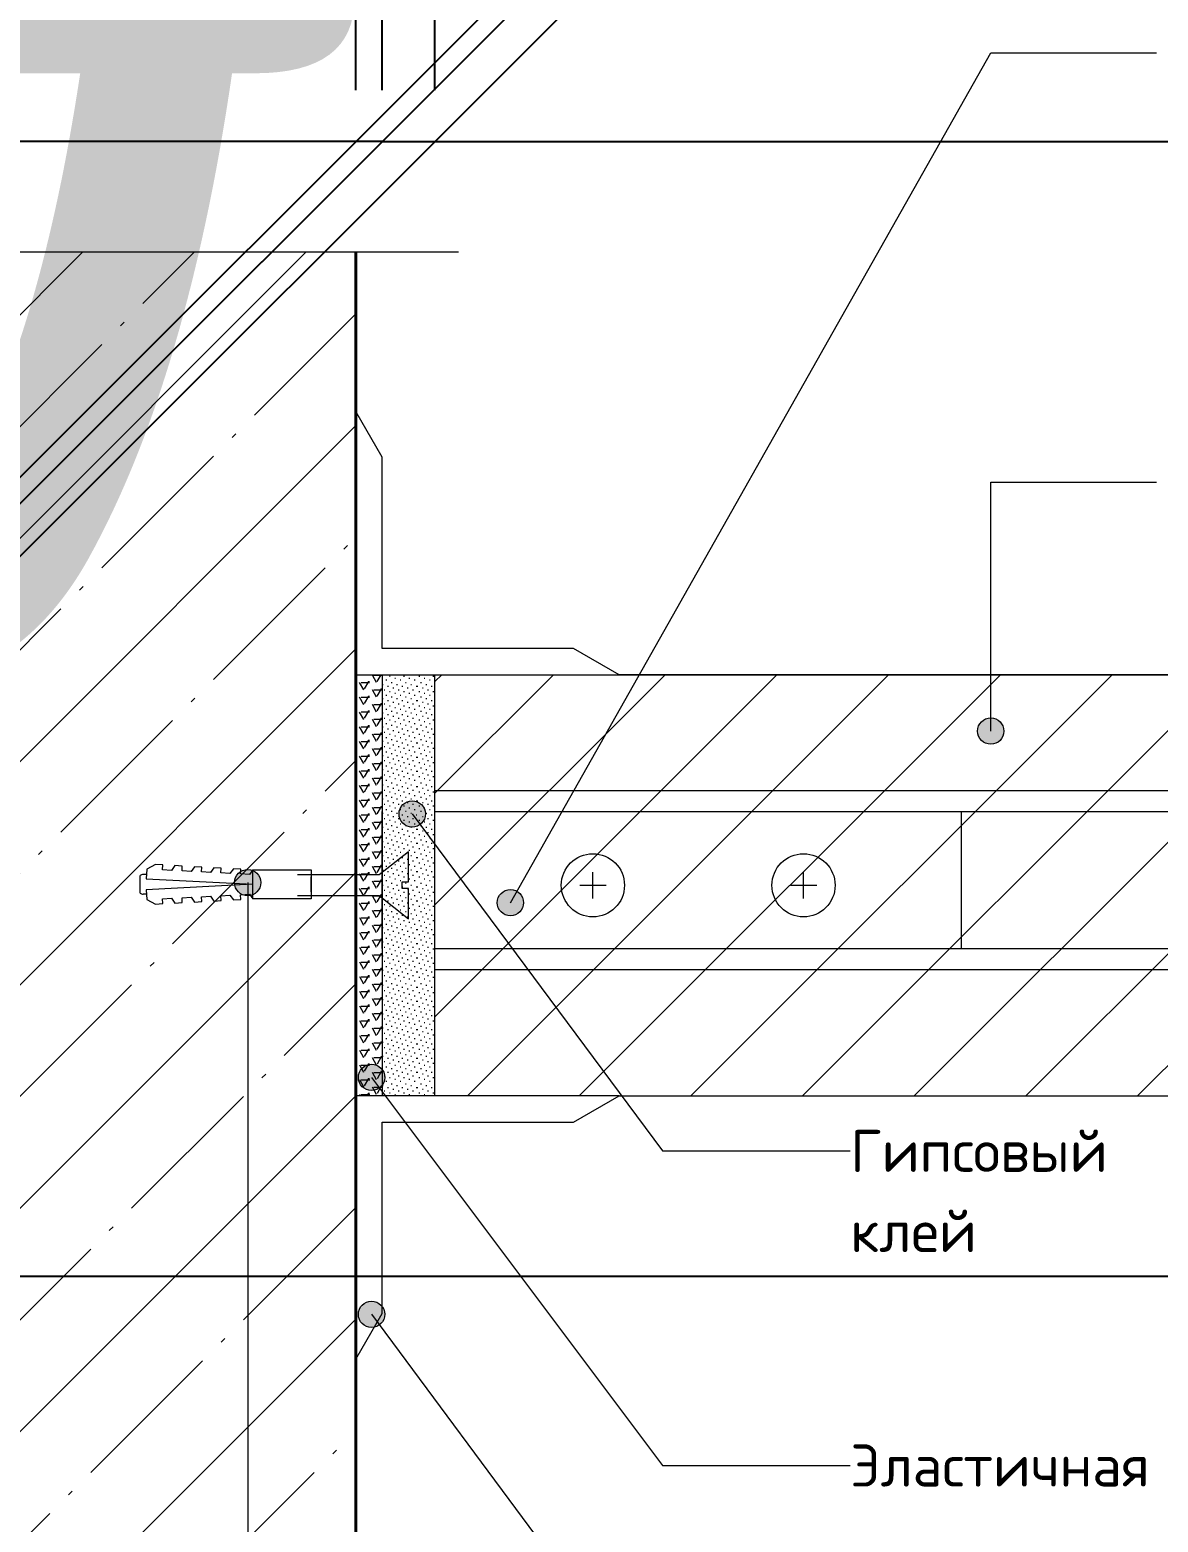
# Model space of a CAD drawing. Header units: millimetres. Extents: x -68946 to 690821, y -552984 to 293768.
# Drawn here: x 259704.7 to 259919, y 234896 to 235179.4 of the extents above; entities that cross this region are included whole.
import ezdxf

# ---------------------------------------------------------------- set-up
doc = ezdxf.new("R2010")
doc.units = ezdxf.units.MM
doc.layers.get('Defpoints').update_dxf_attribs({"color": 250})
for name, color, linetype, lineweight in [('A-____-____-DIMS', 250, 'Continuous', 9), ('A-DETL-____-OTLN', 250, 'Continuous', 5), ('A-DETL-GENF-OTLN', 250, 'Continuous', 5), ('G-____-____-TEXT', 250, 'Continuous', 9), ('G-XREF-____-OTLN', 250, 'Continuous', 9)]:
    doc.layers.add(name, color=color, linetype=linetype, lineweight=lineweight)
doc.styles.add('ISOCPEUR_5', font='isocpeur.ttf', dxfattribs={"height": 8})
doc.styles.get("Standard").update_dxf_attribs({"font": 'ГОСТ тип А.ttf'})
doc.dimstyles.new('А3', dxfattribs={"dimtxt": 333, "dimasz": 222, "dimexe": 222, "dimexo": 111, "dimgap": 111, "dimtad": 1, "dimtoh": 1, "dimdec": 0, "dimrnd": 0.0015, "dimzin": 0, "dimdsep": 46, "dimtxsty": 'Standard', "dimblk": 'OBLIQUE', "dimcen": 0, "dimclrd": 7, "dimclre": 7, "dimclrt": 7, "dimadec": 0, "dimazin": 0, "dimtfac": 1, "dimtdec": 0, "dimtofl": 0, "dimtmove": 0, "dimatfit": 3, "dimfxl": 1, "dimtolj": 1, "dimtzin": 0, "dimarcsym": 0})

# ---------------------------------------------------------------- blocks, each defined once
blk = doc.blocks.new('DET_L_Линия разрыва - М5-25041687-АР2_Узлы крепления ПГП')
at = {"layer": 'A-DETL-GENF-OTLN', "lineweight": 9}
for p, q in [((111.42, 15), (103.92, 0)), ((126.42, -15), (111.42, 15)), ((103.92, 0), (0, 0)), ((133.92, 0), (126.42, -15)), ((237.85, 0), (133.92, 0))]:
    blk.add_line(p, q, dxfattribs=at)
blk = doc.blocks.new('анкер металлический обозначение - анкер1_dwg-25062676-АР2_Узлы крепления ПГП')
at = {"layer": 'G-XREF-____-OTLN'}
for p, q in [((417559.14, 40453.36), (417559.14, 40454.06)), ((417559.31, 40454.67), (417562.66, 40454.67)), ((417562.84, 40453.36), (417562.84, 40454.06)), ((417559.59, 40422.17), (417562.41, 40422.17))]:
    blk.add_line(p, q, dxfattribs=at)
at = {"layer": 'G-XREF-____-OTLN', "flags": 128}
for points in [[(417563.76, 40433.26), (417563.76, 40422.17), (417558.21, 40422.17), (417558.21, 40433.26), (417563.76, 40433.26), (417562.87, 40433.9), (417562.96, 40435.61), (417563.88, 40435.56), (417563.96, 40436.95), (417563.06, 40437.6), (417563.15, 40439.31), (417564.08, 40439.26), (417564.15, 40440.65), (417563.26, 40441.29), (417563.35, 40443), (417564.27, 40442.95), (417564.34, 40444.34), (417563.45, 40444.99), (417563.54, 40446.7), (417564.46, 40446.65), (417564.54, 40448.04), (417563.64, 40448.68), (417563.73, 40450.39), (417564.66, 40450.34), (417564.73, 40451.73), (417563.89, 40453.38), (417562.04, 40453.48), (417560.99, 40433.26), (417559.93, 40453.48), (417558.08, 40453.38), (417557.24, 40451.73), (417557.32, 40450.34), (417558.24, 40450.39)], [(417558.24, 40450.39), (417558.33, 40448.68), (417557.44, 40448.04), (417557.51, 40446.65), (417558.43, 40446.7), (417558.52, 40444.99)], [(417558.52, 40444.99), (417557.63, 40444.34), (417557.7, 40442.95), (417558.63, 40443), (417558.72, 40441.29), (417557.82, 40440.65), (417557.9, 40439.26), (417558.82, 40439.31), (417558.91, 40437.6), (417558.02, 40436.95), (417558.09, 40435.56), (417559.01, 40435.61), (417559.1, 40433.9), (417558.21, 40433.26)], [(417558.88, 40424.75), (417558.85, 40409.28), (417554.41, 40403.67), (417560.18, 40403.67), (417560.18, 40404.89), (417561.43, 40404.89), (417561.43, 40403.67), (417567.19, 40403.67), (417562.79, 40409.28), (417562.82, 40424.75)]]:
    blk.add_lwpolyline(points, dxfattribs=at)
at = {"layer": 'G-XREF-____-OTLN'}
for centre, start, end in [((417560.29, 40454.06), 148.1411, 180), ((417561.68, 40454.06), 0, 31.8589)]:
    blk.add_arc(centre, 1.16, start, end, dxfattribs=at)
blk = doc.blocks.new('анкер металлический обозначение - Тип 1-14478026-АР2_Узлы крепления ПГП')
blk.add_blockref('анкер металлический обозначение - анкер1_dwg-25062676-АР2_Узлы крепления ПГП', (-417558.21, -40403.67))
blk = doc.blocks.new('_Oblique')
at = {"color": 0, "linetype": 'ByBlock', "lineweight": -2}
blk.add_line((-0.5, -0.5), (0.5, 0.5), dxfattribs=at)
blk = doc.blocks.new('DIMBLOCK440-АР2_Узлы крепления ПГП')
at = {"layer": 'A-____-____-DIMS', "color": 7, "lineweight": -2, "transparency": 16777216}
for p, q in [((260211.44, 235723.76), (260211.44, 235945.76)), ((259796.86, 235723.76), (260433.44, 235723.76)), ((259796.86, 235713.76), (260433.44, 235713.76)), ((260211.44, 235713.76), (260211.44, 235269.76)), ((260211.44, 235269.76), (259989.44, 235269.76))]:
    blk.add_line(p, q, dxfattribs=at)
at = {"layer": 'Defpoints', "color": 0, "lineweight": 30, "transparency": 16777216}
for p in [(259685.86, 235723.76), (259685.86, 235713.76), (260211.44, 235713.76)]:
    blk.add_point(p, dxfattribs=at)
at = {"layer": 'A-____-____-DIMS', "color": 7, "lineweight": -2, "transparency": 16777216, "xscale": 222, "yscale": 222, "zscale": 222}
for p, rotation in [((260211.44, 235723.76), 270), ((260211.44, 235713.76), 90)]:
    blk.add_blockref('_Oblique', p, dxfattribs=dict(at, rotation=rotation))
at = {"layer": 'A-____-____-DIMS', "color": 7, "transparency": 16777216, "insert": (259434.44, 235103.26), "char_height": 333, "width": 0.0528, "attachment_point": 1, "rotation": 90, "line_spacing_factor": 1.022761}
blk.add_mtext('\\A1;10', dxfattribs=at)
blk = doc.blocks.new('DIMBLOCK443-АР2_Узлы крепления ПГП')
at = {"layer": 'A-____-____-DIMS', "color": 7, "lineweight": -2, "transparency": 16777216}
for p, q in [((258928.5, 235252.31), (258928.5, 235414.28)), ((259008.5, 235281.36), (259008.5, 235414.28)), ((258928.5, 235192.28), (258706.5, 235192.28)), ((259008.5, 235192.28), (260673.5, 235192.28))]:
    blk.add_line(p, q, dxfattribs=at)
at = {"layer": 'Defpoints', "color": 0, "lineweight": 30, "transparency": 16777216}
for p in [(259008.5, 235192.28), (259008.5, 235170.36), (258928.5, 235141.31)]:
    blk.add_point(p, dxfattribs=at)
at = {"layer": 'A-____-____-DIMS', "color": 7, "lineweight": -2, "transparency": 16777216, "xscale": 222, "yscale": 222, "zscale": 222}
blk.add_blockref('_Oblique', (258928.5, 235192.28), dxfattribs=at)
at = {"layer": 'A-____-____-DIMS', "color": 7, "lineweight": -2, "transparency": 16777216, "xscale": 222, "yscale": 222, "zscale": 222, "rotation": 180}
blk.add_blockref('_Oblique', (259008.5, 235192.28), dxfattribs=at)
at = {"layer": 'A-____-____-DIMS', "color": 7, "transparency": 16777216, "insert": (260063, 235469.78), "char_height": 333, "width": 0.1409, "attachment_point": 5}
blk.add_mtext('\\A1;t=100', dxfattribs=at)
blk = doc.blocks.new('DIMBLOCK451-АР2_Узлы крепления ПГП')
at = {"layer": 'A-____-____-DIMS', "color": 7, "lineweight": -2, "transparency": 16777216}
for p, q in [((258221.41, 234942.73), (257999.41, 234942.73)), ((258221.41, 234943.49), (258221.41, 234720.73)), ((258301.41, 234942.73), (259966.41, 234942.73)), ((258301.41, 234926.36), (258301.41, 234720.73))]:
    blk.add_line(p, q, dxfattribs=at)
at = {"layer": 'Defpoints', "color": 0, "lineweight": 30, "transparency": 16777216}
for p in [(258221.41, 235054.49), (258301.41, 235037.36), (258301.41, 234942.73)]:
    blk.add_point(p, dxfattribs=at)
at = {"layer": 'A-____-____-DIMS', "color": 7, "lineweight": -2, "transparency": 16777216, "xscale": 222, "yscale": 222, "zscale": 222}
blk.add_blockref('_Oblique', (258221.41, 234942.73), dxfattribs=at)
at = {"layer": 'A-____-____-DIMS', "color": 7, "lineweight": -2, "transparency": 16777216, "xscale": 222, "yscale": 222, "zscale": 222, "rotation": 180}
blk.add_blockref('_Oblique', (258301.41, 234942.73), dxfattribs=at)
at = {"layer": 'A-____-____-DIMS', "color": 7, "transparency": 16777216, "insert": (259355.91, 235220.23), "char_height": 333, "width": 0.1409, "attachment_point": 5}
blk.add_mtext('\\A1;t=100', dxfattribs=at)
blk = doc.blocks.new('DIMBLOCK453-АР2_Узлы крепления ПГП')
at = {"layer": 'A-____-____-DIMS', "color": 7, "lineweight": -2, "transparency": 16777216}
for p, q in [((258784.17, 235071.24), (258784.17, 235515.24)), ((258784.17, 235515.24), (262658.07, 235515.24)), ((258716.56, 235071.24), (258562.17, 235071.24)), ((258716.56, 234966.24), (258562.17, 234966.24)), ((258784.17, 234966.24), (258784.17, 234744.24))]:
    blk.add_line(p, q, dxfattribs=at)
at = {"layer": 'Defpoints', "color": 0, "lineweight": 30, "transparency": 16777216}
for p in [(258784.17, 235071.24), (258827.56, 235071.24), (258827.56, 234966.24)]:
    blk.add_point(p, dxfattribs=at)
at = {"layer": 'A-____-____-DIMS', "color": 7, "lineweight": -2, "transparency": 16777216, "xscale": 222, "yscale": 222, "zscale": 222}
for p, rotation in [((258784.17, 235071.24), 270), ((258784.17, 234966.24), 90)]:
    blk.add_blockref('_Oblique', p, dxfattribs=dict(at, rotation=rotation))
at = {"layer": 'A-____-____-DIMS', "color": 7, "transparency": 16777216, "insert": (260776.62, 235842.69), "char_height": 333, "width": 0.4966, "attachment_point": 5}
blk.add_mtext('\\A1;Конструкция пола', dxfattribs=at)
blk = doc.blocks.new('DIMBLOCK454-АР2_Узлы крепления ПГП')
at = {"layer": 'A-____-____-DIMS', "color": 7, "lineweight": -2, "transparency": 16777216}
for p, q in [((259766.61, 235167.95), (259766.61, 235380.24)), ((259771.61, 235167.95), (259771.61, 235380.24)), ((259766.61, 235158.24), (258934.11, 235158.24)), ((259771.61, 235158.24), (259993.61, 235158.24))]:
    blk.add_line(p, q, dxfattribs=at)
at = {"layer": 'Defpoints', "color": 0, "lineweight": 30, "transparency": 16777216}
for p in [(259771.61, 235158.24), (259766.61, 235056.95), (259771.61, 235056.95)]:
    blk.add_point(p, dxfattribs=at)
at = {"layer": 'A-____-____-DIMS', "color": 7, "lineweight": -2, "transparency": 16777216, "xscale": 222, "yscale": 222, "zscale": 222}
blk.add_blockref('_Oblique', (259766.61, 235158.24), dxfattribs=at)
at = {"layer": 'A-____-____-DIMS', "color": 7, "lineweight": -2, "transparency": 16777216, "xscale": 222, "yscale": 222, "zscale": 222, "rotation": 180}
blk.add_blockref('_Oblique', (259771.61, 235158.24), dxfattribs=at)
at = {"layer": 'A-____-____-DIMS', "color": 7, "transparency": 16777216, "insert": (259045.11, 235713.24), "char_height": 333, "width": 0.031, "attachment_point": 1, "line_spacing_factor": 1.022761}
blk.add_mtext('\\A1;5', dxfattribs=at)
blk = doc.blocks.new('DIMBLOCK455-АР2_Узлы крепления ПГП')
at = {"layer": 'A-____-____-DIMS', "color": 7, "lineweight": -2, "transparency": 16777216}
for p, q in [((259771.61, 235167.95), (259771.61, 235380.24)), ((259781.61, 235167.95), (259781.61, 235380.24)), ((259771.61, 235158.24), (259549.61, 235158.24)), ((259781.61, 235158.24), (261479.91, 235158.24))]:
    blk.add_line(p, q, dxfattribs=at)
at = {"layer": 'Defpoints', "color": 0, "lineweight": 30, "transparency": 16777216}
for p in [(259781.61, 235158.24), (259771.61, 235056.95), (259781.61, 235056.95)]:
    blk.add_point(p, dxfattribs=at)
at = {"layer": 'A-____-____-DIMS', "color": 7, "lineweight": -2, "transparency": 16777216, "xscale": 222, "yscale": 222, "zscale": 222}
blk.add_blockref('_Oblique', (259771.61, 235158.24), dxfattribs=at)
at = {"layer": 'A-____-____-DIMS', "color": 7, "lineweight": -2, "transparency": 16777216, "xscale": 222, "yscale": 222, "zscale": 222, "rotation": 180}
blk.add_blockref('_Oblique', (259781.61, 235158.24), dxfattribs=at)
at = {"layer": 'A-____-____-DIMS', "color": 7, "transparency": 16777216, "insert": (260336.61, 235713.24), "char_height": 333, "width": 0.146, "attachment_point": 1, "line_spacing_factor": 1.022761}
blk.add_mtext('\\A1;10...15', dxfattribs=at)

msp = doc.modelspace()

# ---------------------------------------------------------------- hatches: boundary and pattern name
at = {"layer": 'A-DETL-GENF-OTLN', "lineweight": 9}
h = msp.add_hatch(dxfattribs=at)
h.set_pattern_fill('FP_40', color=90, style=0, pattern_type=2)
h.set_pattern_definition([(45, (256158.77, 232026.76), (-21.2132, 21.2132), [30, -5, 1, -5]), (45, (256158.77, 232047.96), (-21.2132, 21.2132), [])])
h.paths.add_polyline_path([(259673.5566, 234842.8236), (259681.0566, 234857.8236), (259766.6128, 234857.8236), (259766.6128, 235137.2577), (259682.1636, 235137.2577), (259674.6636, 235122.2577), (259659.6636, 235152.2577), (259652.1636, 235137.2577), (259566.6128, 235137.2577), (259566.6128, 234857.8236), (259651.0566, 234857.8236), (259658.5566, 234872.8236), (259666.0566, 234857.8236)])
at = {"layer": 'A-DETL-GENF-OTLN'}
h = msp.add_hatch(dxfattribs=at)
h.set_pattern_fill('FP_36', color=130, style=0, pattern_type=2)
h.set_pattern_definition([(0, (256158.7691, 232026.7585), (2.419, 1.397), [1.613, -3.226]), (120, (256158.7691, 232026.7585), (-2.4193375, 1.39641545), [1.613, -3.226]), (60, (256158.7691, 232026.7585), (-0.0003375, 2.79341545), [0, -3.226, 1.613, 0])])
h.paths.add_polyline_path([(259771.6128, 234976.9455), (259771.6128, 235056.9455), (259766.6128, 235056.9455), (259766.6128, 234976.9455)])
at = {"layer": 'A-DETL-GENF-OTLN', "lineweight": 9}
h = msp.add_hatch(dxfattribs=at)
h.set_pattern_fill('FP_35', color=170, style=0, pattern_type=2)
h.set_pattern_definition([(0, (256177.291, 232103.203), (0, 19.05), [0.16764, -18.882]), (0, (256177.628, 232104.887), (0, 19.05), [0.16764, -18.882]), (0, (256176.954, 232104.214), (0, 19.05), [0.16764, -18.882]), (0, (256176.281, 232103.54), (0, 19.05), [0.16764, -18.882]), (0, (256177.291, 232105.898), (0, 19.05), [0.16764, -18.882]), (0, (256176.617, 232105.224), (0, 19.05), [0.16764, -18.882]), (0, (256175.944, 232104.55), (0, 19.05), [0.16764, -18.882]), (0, (256175.27, 232103.877), (0, 19.05), [0.16764, -18.882]), (0, (256174.597, 232103.203), (0, 19.05), [0.16764, -18.882]), (0, (256177.628, 232107.58), (0, 19.05), [0.16764, -18.882]), (0, (256176.954, 232106.908), (0, 19.05), [0.16764, -18.882]), (0, (256176.281, 232106.234), (0, 19.05), [0.16764, -18.882]), (0, (256175.607, 232105.56), (0, 19.05), [0.16764, -18.882]), (0, (256174.933, 232104.887), (0, 19.05), [0.16764, -18.882]), (0, (256174.26, 232104.214), (0, 19.05), [0.16764, -18.882]), (0, (256173.586, 232103.54), (0, 19.05), [0.16764, -18.882]), (0, (256177.291, 232108.592), (0, 19.05), [0.16764, -18.882]), (0, (256176.617, 232107.918), (0, 19.05), [0.16764, -18.882]), (0, (256175.944, 232107.245), (0, 19.05), [0.16764, -18.882]), (0, (256175.27, 232106.57), (0, 19.05), [0.16764, -18.882]), (0, (256174.597, 232105.898), (0, 19.05), [0.16764, -18.882]), (0, (256173.923, 232105.224), (0, 19.05), [0.16764, -18.882]), (0, (256173.25, 232104.55), (0, 19.05), [0.16764, -18.882]), (0, (256172.576, 232103.877), (0, 19.05), [0.16764, -18.882]), (0, (256171.903, 232103.203), (0, 19.05), [0.16764, -18.882]), (0, (256177.628, 232110.275), (0, 19.05), [0.16764, -18.882]), (0, (256176.954, 232109.602), (0, 19.05), [0.16764, -18.882]), (0, (256176.281, 232108.928), (0, 19.05), [0.16764, -18.882]), (0, (256175.607, 232108.255), (0, 19.05), [0.16764, -18.882]), (0, (256174.933, 232107.58), (0, 19.05), [0.16764, -18.882]), (0, (256174.26, 232106.908), (0, 19.05), [0.16764, -18.882]), (0, (256173.586, 232106.234), (0, 19.05), [0.16764, -18.882]), (0, (256172.913, 232105.56), (0, 19.05), [0.16764, -18.882]), (0, (256172.24, 232104.887), (0, 19.05), [0.16764, -18.882]), (0, (256171.566, 232104.214), (0, 19.05), [0.16764, -18.882]), (0, (256170.892, 232103.54), (0, 19.05), [0.16764, -18.882]), (0, (256177.291, 232111.286), (0, 19.05), [0.16764, -18.882]), (0, (256176.617, 232110.612), (0, 19.05), [0.16764, -18.882]), (0, (256175.944, 232109.939), (0, 19.05), [0.16764, -18.882]), (0, (256175.27, 232109.265), (0, 19.05), [0.16764, -18.882]), (0, (256174.597, 232108.592), (0, 19.05), [0.16764, -18.882]), (0, (256173.923, 232107.918), (0, 19.05), [0.16764, -18.882]), (0, (256173.25, 232107.245), (0, 19.05), [0.16764, -18.882]), (0, (256172.576, 232106.57), (0, 19.05), [0.16764, -18.882]), (0, (256171.903, 232105.898), (0, 19.05), [0.16764, -18.882]), (0, (256171.23, 232105.224), (0, 19.05), [0.16764, -18.882]), (0, (256170.556, 232104.55), (0, 19.05), [0.16764, -18.882]), (0, (256169.882, 232103.877), (0, 19.05), [0.16764, -18.882]), (0, (256169.21, 232103.203), (0, 19.05), [0.16764, -18.882]), (0, (256177.628, 232112.969), (0, 19.05), [0.16764, -18.882]), (0, (256176.954, 232112.296), (0, 19.05), [0.16764, -18.882]), (0, (256176.281, 232111.622), (0, 19.05), [0.16764, -18.882]), (0, (256175.607, 232110.949), (0, 19.05), [0.16764, -18.882]), (0, (256174.933, 232110.275), (0, 19.05), [0.16764, -18.882]), (0, (256174.26, 232109.602), (0, 19.05), [0.16764, -18.882]), (0, (256173.586, 232108.928), (0, 19.05), [0.16764, -18.882]), (0, (256172.913, 232108.255), (0, 19.05), [0.16764, -18.882]), (0, (256172.24, 232107.58), (0, 19.05), [0.16764, -18.882]), (0, (256171.566, 232106.908), (0, 19.05), [0.16764, -18.882]), (0, (256170.892, 232106.234), (0, 19.05), [0.16764, -18.882]), (0, (256170.22, 232105.56), (0, 19.05), [0.16764, -18.882]), (0, (256169.545, 232104.887), (0, 19.05), [0.16764, -18.882]), (0, (256168.872, 232104.214), (0, 19.05), [0.16764, -18.882]), (0, (256168.198, 232103.54), (0, 19.05), [0.16764, -18.882]), (0, (256177.291, 232113.98), (0, 19.05), [0.16764, -18.882]), (0, (256176.617, 232113.306), (0, 19.05), [0.16764, -18.882]), (0, (256175.944, 232112.633), (0, 19.05), [0.16764, -18.882]), (0, (256175.27, 232111.959), (0, 19.05), [0.16764, -18.882]), (0, (256174.597, 232111.286), (0, 19.05), [0.16764, -18.882]), (0, (256173.923, 232110.612), (0, 19.05), [0.16764, -18.882]), (0, (256173.25, 232109.939), (0, 19.05), [0.16764, -18.882]), (0, (256172.576, 232109.265), (0, 19.05), [0.16764, -18.882]), (0, (256171.903, 232108.592), (0, 19.05), [0.16764, -18.882]), (0, (256171.23, 232107.918), (0, 19.05), [0.16764, -18.882]), (0, (256170.556, 232107.245), (0, 19.05), [0.16764, -18.882]), (0, (256169.882, 232106.57), (0, 19.05), [0.16764, -18.882]), (0, (256169.21, 232105.898), (0, 19.05), [0.16764, -18.882]), (0, (256168.535, 232105.224), (0, 19.05), [0.16764, -18.882]), (0, (256167.862, 232104.55), (0, 19.05), [0.16764, -18.882]), (0, (256167.188, 232103.877), (0, 19.05), [0.16764, -18.882]), (0, (256166.514, 232103.203), (0, 19.05), [0.16764, -18.882]), (0, (256177.628, 232115.664), (0, 19.05), [0.16764, -18.882]), (0, (256176.954, 232114.99), (0, 19.05), [0.16764, -18.882]), (0, (256176.281, 232114.316), (0, 19.05), [0.16764, -18.882]), (0, (256175.607, 232113.643), (0, 19.05), [0.16764, -18.882]), (0, (256174.933, 232112.969), (0, 19.05), [0.16764, -18.882]), (0, (256174.26, 232112.296), (0, 19.05), [0.16764, -18.882]), (0, (256173.586, 232111.622), (0, 19.05), [0.16764, -18.882]), (0, (256172.913, 232110.949), (0, 19.05), [0.16764, -18.882]), (0, (256172.24, 232110.275), (0, 19.05), [0.16764, -18.882]), (0, (256171.566, 232109.602), (0, 19.05), [0.16764, -18.882]), (0, (256170.892, 232108.928), (0, 19.05), [0.16764, -18.882]), (0, (256170.22, 232108.255), (0, 19.05), [0.16764, -18.882]), (0, (256169.545, 232107.58), (0, 19.05), [0.16764, -18.882]), (0, (256168.872, 232106.908), (0, 19.05), [0.16764, -18.882]), (0, (256168.198, 232106.234), (0, 19.05), [0.16764, -18.882]), (0, (256167.525, 232105.56), (0, 19.05), [0.16764, -18.882]), (0, (256166.851, 232104.887), (0, 19.05), [0.16764, -18.882]), (0, (256166.178, 232104.214), (0, 19.05), [0.16764, -18.882]), (0, (256165.504, 232103.54), (0, 19.05), [0.16764, -18.882]), (0, (256177.291, 232116.674), (0, 19.05), [0.16764, -18.882]), (0, (256176.617, 232116), (0, 19.05), [0.16764, -18.882]), (0, (256175.944, 232115.327), (0, 19.05), [0.16764, -18.882]), (0, (256175.27, 232114.653), (0, 19.05), [0.16764, -18.882]), (0, (256174.597, 232113.98), (0, 19.05), [0.16764, -18.882]), (0, (256173.923, 232113.306), (0, 19.05), [0.16764, -18.882]), (0, (256173.25, 232112.633), (0, 19.05), [0.16764, -18.882]), (0, (256172.576, 232111.959), (0, 19.05), [0.16764, -18.882]), (0, (256171.903, 232111.286), (0, 19.05), [0.16764, -18.882]), (0, (256171.23, 232110.612), (0, 19.05), [0.16764, -18.882]), (0, (256170.556, 232109.939), (0, 19.05), [0.16764, -18.882]), (0, (256169.882, 232109.265), (0, 19.05), [0.16764, -18.882]), (0, (256169.21, 232108.592), (0, 19.05), [0.16764, -18.882]), (0, (256168.535, 232107.918), (0, 19.05), [0.16764, -18.882]), (0, (256167.862, 232107.245), (0, 19.05), [0.16764, -18.882]), (0, (256167.188, 232106.57), (0, 19.05), [0.16764, -18.882]), (0, (256166.514, 232105.898), (0, 19.05), [0.16764, -18.882]), (0, (256165.841, 232105.224), (0, 19.05), [0.16764, -18.882]), (0, (256165.167, 232104.55), (0, 19.05), [0.16764, -18.882]), (0, (256164.494, 232103.877), (0, 19.05), [0.16764, -18.882]), (0, (256163.82, 232103.203), (0, 19.05), [0.16764, -18.882]), (0, (256177.628, 232118.358), (0, 19.05), [0.16764, -18.882]), (0, (256176.954, 232117.684), (0, 19.05), [0.16764, -18.882]), (0, (256176.281, 232117.01), (0, 19.05), [0.16764, -18.882]), (0, (256175.607, 232116.337), (0, 19.05), [0.16764, -18.882]), (0, (256174.933, 232115.664), (0, 19.05), [0.16764, -18.882]), (0, (256174.26, 232114.99), (0, 19.05), [0.16764, -18.882]), (0, (256173.586, 232114.316), (0, 19.05), [0.16764, -18.882]), (0, (256172.913, 232113.643), (0, 19.05), [0.16764, -18.882]), (0, (256172.24, 232112.969), (0, 19.05), [0.16764, -18.882]), (0, (256171.566, 232112.296), (0, 19.05), [0.16764, -18.882]), (0, (256170.892, 232111.622), (0, 19.05), [0.16764, -18.882]), (0, (256170.22, 232110.949), (0, 19.05), [0.16764, -18.882]), (0, (256169.545, 232110.275), (0, 19.05), [0.16764, -18.882]), (0, (256168.872, 232109.602), (0, 19.05), [0.16764, -18.882]), (0, (256168.198, 232108.928), (0, 19.05), [0.16764, -18.882]), (0, (256167.525, 232108.255), (0, 19.05), [0.16764, -18.882]), (0, (256166.851, 232107.58), (0, 19.05), [0.16764, -18.882]), (0, (256166.178, 232106.908), (0, 19.05), [0.16764, -18.882]), (0, (256165.504, 232106.234), (0, 19.05), [0.16764, -18.882]), (0, (256164.831, 232105.56), (0, 19.05), [0.16764, -18.882]), (0, (256164.157, 232104.887), (0, 19.05), [0.16764, -18.882]), (0, (256163.484, 232104.214), (0, 19.05), [0.16764, -18.882]), (0, (256162.81, 232103.54), (0, 19.05), [0.16764, -18.882]), (0, (256177.291, 232119.368), (0, 19.05), [0.16764, -18.882]), (0, (256176.617, 232118.694), (0, 19.05), [0.16764, -18.882]), (0, (256175.944, 232118.02), (0, 19.05), [0.16764, -18.882]), (0, (256175.27, 232117.347), (0, 19.05), [0.16764, -18.882]), (0, (256174.597, 232116.674), (0, 19.05), [0.16764, -18.882]), (0, (256173.923, 232116), (0, 19.05), [0.16764, -18.882]), (0, (256173.25, 232115.327), (0, 19.05), [0.16764, -18.882]), (0, (256172.576, 232114.653), (0, 19.05), [0.16764, -18.882]), (0, (256171.903, 232113.98), (0, 19.05), [0.16764, -18.882]), (0, (256171.23, 232113.306), (0, 19.05), [0.16764, -18.882]), (0, (256170.556, 232112.633), (0, 19.05), [0.16764, -18.882]), (0, (256169.882, 232111.959), (0, 19.05), [0.16764, -18.882]), (0, (256169.21, 232111.286), (0, 19.05), [0.16764, -18.882]), (0, (256168.535, 232110.612), (0, 19.05), [0.16764, -18.882]), (0, (256167.862, 232109.939), (0, 19.05), [0.16764, -18.882]), (0, (256167.188, 232109.265), (0, 19.05), [0.16764, -18.882]), (0, (256166.514, 232108.592), (0, 19.05), [0.16764, -18.882]), (0, (256165.841, 232107.918), (0, 19.05), [0.16764, -18.882]), (0, (256165.167, 232107.245), (0, 19.05), [0.16764, -18.882]), (0, (256164.494, 232106.57), (0, 19.05), [0.16764, -18.882]), (0, (256163.82, 232105.898), (0, 19.05), [0.16764, -18.882]), (0, (256163.147, 232105.224), (0, 19.05), [0.16764, -18.882]), (0, (256162.473, 232104.55), (0, 19.05), [0.16764, -18.882]), (0, (256161.8, 232103.877), (0, 19.05), [0.16764, -18.882]), (0, (256161.126, 232103.203), (0, 19.05), [0.16764, -18.882]), (0, (256159.443, 232121.725), (0, 19.05), [0.16764, -18.882]), (0, (256158.77, 232121.052), (0, 19.05), [0.16764, -18.882]), (0, (256160.453, 232121.388), (0, 19.05), [0.16764, -18.882]), (0, (256159.78, 232120.715), (0, 19.05), [0.16764, -18.882]), (0, (256159.106, 232120.04), (0, 19.05), [0.16764, -18.882]), (0, (256162.137, 232121.725), (0, 19.05), [0.16764, -18.882]), (0, (256161.463, 232121.052), (0, 19.05), [0.16764, -18.882]), (0, (256160.79, 232120.378), (0, 19.05), [0.16764, -18.882]), (0, (256160.116, 232119.705), (0, 19.05), [0.16764, -18.882]), (0, (256159.443, 232119.03), (0, 19.05), [0.16764, -18.882]), (0, (256158.77, 232118.358), (0, 19.05), [0.16764, -18.882]), (0, (256163.147, 232121.388), (0, 19.05), [0.16764, -18.882]), (0, (256162.473, 232120.715), (0, 19.05), [0.16764, -18.882]), (0, (256161.8, 232120.04), (0, 19.05), [0.16764, -18.882]), (0, (256161.126, 232119.368), (0, 19.05), [0.16764, -18.882]), (0, (256160.453, 232118.694), (0, 19.05), [0.16764, -18.882]), (0, (256159.78, 232118.02), (0, 19.05), [0.16764, -18.882]), (0, (256159.106, 232117.347), (0, 19.05), [0.16764, -18.882]), (0, (256164.831, 232121.725), (0, 19.05), [0.16764, -18.882]), (0, (256164.157, 232121.052), (0, 19.05), [0.16764, -18.882]), (0, (256163.484, 232120.378), (0, 19.05), [0.16764, -18.882]), (0, (256162.81, 232119.705), (0, 19.05), [0.16764, -18.882]), (0, (256162.137, 232119.03), (0, 19.05), [0.16764, -18.882]), (0, (256161.463, 232118.358), (0, 19.05), [0.16764, -18.882]), (0, (256160.79, 232117.684), (0, 19.05), [0.16764, -18.882]), (0, (256160.116, 232117.01), (0, 19.05), [0.16764, -18.882]), (0, (256159.443, 232116.337), (0, 19.05), [0.16764, -18.882]), (0, (256165.841, 232121.388), (0, 19.05), [0.16764, -18.882]), (0, (256165.167, 232120.715), (0, 19.05), [0.16764, -18.882]), (0, (256164.494, 232120.04), (0, 19.05), [0.16764, -18.882]), (0, (256163.82, 232119.368), (0, 19.05), [0.16764, -18.882]), (0, (256163.147, 232118.694), (0, 19.05), [0.16764, -18.882]), (0, (256162.473, 232118.02), (0, 19.05), [0.16764, -18.882]), (0, (256161.8, 232117.347), (0, 19.05), [0.16764, -18.882]), (0, (256161.126, 232116.674), (0, 19.05), [0.16764, -18.882]), (0, (256160.453, 232116), (0, 19.05), [0.16764, -18.882]), (0, (256159.78, 232115.327), (0, 19.05), [0.16764, -18.882]), (0, (256159.106, 232114.653), (0, 19.05), [0.16764, -18.882]), (0, (256167.525, 232121.725), (0, 19.05), [0.16764, -18.882]), (0, (256166.851, 232121.052), (0, 19.05), [0.16764, -18.882]), (0, (256166.178, 232120.378), (0, 19.05), [0.16764, -18.882]), (0, (256165.504, 232119.705), (0, 19.05), [0.16764, -18.882]), (0, (256164.831, 232119.03), (0, 19.05), [0.16764, -18.882]), (0, (256164.157, 232118.358), (0, 19.05), [0.16764, -18.882]), (0, (256163.484, 232117.684), (0, 19.05), [0.16764, -18.882]), (0, (256162.81, 232117.01), (0, 19.05), [0.16764, -18.882]), (0, (256162.137, 232116.337), (0, 19.05), [0.16764, -18.882]), (0, (256161.463, 232115.664), (0, 19.05), [0.16764, -18.882]), (0, (256160.79, 232114.99), (0, 19.05), [0.16764, -18.882]), (0, (256160.116, 232114.316), (0, 19.05), [0.16764, -18.882]), (0, (256159.443, 232113.643), (0, 19.05), [0.16764, -18.882]), (0, (256158.77, 232112.969), (0, 19.05), [0.16764, -18.882]), (0, (256168.535, 232121.388), (0, 19.05), [0.16764, -18.882]), (0, (256167.862, 232120.715), (0, 19.05), [0.16764, -18.882]), (0, (256167.188, 232120.04), (0, 19.05), [0.16764, -18.882]), (0, (256166.514, 232119.368), (0, 19.05), [0.16764, -18.882]), (0, (256165.841, 232118.694), (0, 19.05), [0.16764, -18.882]), (0, (256165.167, 232118.02), (0, 19.05), [0.16764, -18.882]), (0, (256164.494, 232117.347), (0, 19.05), [0.16764, -18.882]), (0, (256163.82, 232116.674), (0, 19.05), [0.16764, -18.882]), (0, (256163.147, 232116), (0, 19.05), [0.16764, -18.882]), (0, (256162.473, 232115.327), (0, 19.05), [0.16764, -18.882]), (0, (256161.8, 232114.653), (0, 19.05), [0.16764, -18.882]), (0, (256161.126, 232113.98), (0, 19.05), [0.16764, -18.882]), (0, (256160.453, 232113.306), (0, 19.05), [0.16764, -18.882]), (0, (256159.78, 232112.633), (0, 19.05), [0.16764, -18.882]), (0, (256159.106, 232111.959), (0, 19.05), [0.16764, -18.882]), (0, (256170.22, 232121.725), (0, 19.05), [0.16764, -18.882]), (0, (256169.545, 232121.052), (0, 19.05), [0.16764, -18.882]), (0, (256168.872, 232120.378), (0, 19.05), [0.16764, -18.882]), (0, (256168.198, 232119.705), (0, 19.05), [0.16764, -18.882]), (0, (256167.525, 232119.03), (0, 19.05), [0.16764, -18.882]), (0, (256166.851, 232118.358), (0, 19.05), [0.16764, -18.882]), (0, (256166.178, 232117.684), (0, 19.05), [0.16764, -18.882]), (0, (256165.504, 232117.01), (0, 19.05), [0.16764, -18.882]), (0, (256164.831, 232116.337), (0, 19.05), [0.16764, -18.882]), (0, (256164.157, 232115.664), (0, 19.05), [0.16764, -18.882]), (0, (256163.484, 232114.99), (0, 19.05), [0.16764, -18.882]), (0, (256162.81, 232114.316), (0, 19.05), [0.16764, -18.882]), (0, (256162.137, 232113.643), (0, 19.05), [0.16764, -18.882]), (0, (256161.463, 232112.969), (0, 19.05), [0.16764, -18.882]), (0, (256160.79, 232112.296), (0, 19.05), [0.16764, -18.882]), (0, (256160.116, 232111.622), (0, 19.05), [0.16764, -18.882]), (0, (256159.443, 232110.949), (0, 19.05), [0.16764, -18.882]), (0, (256158.77, 232110.275), (0, 19.05), [0.16764, -18.882]), (0, (256171.23, 232121.388), (0, 19.05), [0.16764, -18.882]), (0, (256170.556, 232120.715), (0, 19.05), [0.16764, -18.882]), (0, (256169.882, 232120.04), (0, 19.05), [0.16764, -18.882]), (0, (256169.21, 232119.368), (0, 19.05), [0.16764, -18.882]), (0, (256168.535, 232118.694), (0, 19.05), [0.16764, -18.882]), (0, (256167.862, 232118.02), (0, 19.05), [0.16764, -18.882]), (0, (256167.188, 232117.347), (0, 19.05), [0.16764, -18.882]), (0, (256166.514, 232116.674), (0, 19.05), [0.16764, -18.882]), (0, (256165.841, 232116), (0, 19.05), [0.16764, -18.882]), (0, (256165.167, 232115.327), (0, 19.05), [0.16764, -18.882]), (0, (256164.494, 232114.653), (0, 19.05), [0.16764, -18.882]), (0, (256163.82, 232113.98), (0, 19.05), [0.16764, -18.882]), (0, (256163.147, 232113.306), (0, 19.05), [0.16764, -18.882]), (0, (256162.473, 232112.633), (0, 19.05), [0.16764, -18.882]), (0, (256161.8, 232111.959), (0, 19.05), [0.16764, -18.882]), (0, (256161.126, 232111.286), (0, 19.05), [0.16764, -18.882]), (0, (256160.453, 232110.612), (0, 19.05), [0.16764, -18.882]), (0, (256159.78, 232109.939), (0, 19.05), [0.16764, -18.882]), (0, (256159.106, 232109.265), (0, 19.05), [0.16764, -18.882]), (0, (256172.913, 232121.725), (0, 19.05), [0.16764, -18.882]), (0, (256172.24, 232121.052), (0, 19.05), [0.16764, -18.882]), (0, (256171.566, 232120.378), (0, 19.05), [0.16764, -18.882]), (0, (256170.892, 232119.705), (0, 19.05), [0.16764, -18.882]), (0, (256170.22, 232119.03), (0, 19.05), [0.16764, -18.882]), (0, (256169.545, 232118.358), (0, 19.05), [0.16764, -18.882]), (0, (256168.872, 232117.684), (0, 19.05), [0.16764, -18.882]), (0, (256168.198, 232117.01), (0, 19.05), [0.16764, -18.882]), (0, (256167.525, 232116.337), (0, 19.05), [0.16764, -18.882]), (0, (256166.851, 232115.664), (0, 19.05), [0.16764, -18.882]), (0, (256166.178, 232114.99), (0, 19.05), [0.16764, -18.882]), (0, (256165.504, 232114.316), (0, 19.05), [0.16764, -18.882]), (0, (256164.831, 232113.643), (0, 19.05), [0.16764, -18.882]), (0, (256164.157, 232112.969), (0, 19.05), [0.16764, -18.882]), (0, (256163.484, 232112.296), (0, 19.05), [0.16764, -18.882]), (0, (256162.81, 232111.622), (0, 19.05), [0.16764, -18.882]), (0, (256162.137, 232110.949), (0, 19.05), [0.16764, -18.882]), (0, (256161.463, 232110.275), (0, 19.05), [0.16764, -18.882]), (0, (256160.79, 232109.602), (0, 19.05), [0.16764, -18.882]), (0, (256160.116, 232108.928), (0, 19.05), [0.16764, -18.882]), (0, (256159.443, 232108.255), (0, 19.05), [0.16764, -18.882]), (0, (256158.77, 232107.58), (0, 19.05), [0.16764, -18.882]), (0, (256173.923, 232121.388), (0, 19.05), [0.16764, -18.882]), (0, (256173.25, 232120.715), (0, 19.05), [0.16764, -18.882]), (0, (256172.576, 232120.04), (0, 19.05), [0.16764, -18.882]), (0, (256171.903, 232119.368), (0, 19.05), [0.16764, -18.882]), (0, (256171.23, 232118.694), (0, 19.05), [0.16764, -18.882]), (0, (256170.556, 232118.02), (0, 19.05), [0.16764, -18.882]), (0, (256169.882, 232117.347), (0, 19.05), [0.16764, -18.882]), (0, (256169.21, 232116.674), (0, 19.05), [0.16764, -18.882]), (0, (256168.535, 232116), (0, 19.05), [0.16764, -18.882]), (0, (256167.862, 232115.327), (0, 19.05), [0.16764, -18.882]), (0, (256167.188, 232114.653), (0, 19.05), [0.16764, -18.882]), (0, (256166.514, 232113.98), (0, 19.05), [0.16764, -18.882]), (0, (256165.841, 232113.306), (0, 19.05), [0.16764, -18.882]), (0, (256165.167, 232112.633), (0, 19.05), [0.16764, -18.882]), (0, (256164.494, 232111.959), (0, 19.05), [0.16764, -18.882]), (0, (256163.82, 232111.286), (0, 19.05), [0.16764, -18.882]), (0, (256163.147, 232110.612), (0, 19.05), [0.16764, -18.882]), (0, (256162.473, 232109.939), (0, 19.05), [0.16764, -18.882]), (0, (256161.8, 232109.265), (0, 19.05), [0.16764, -18.882]), (0, (256161.126, 232108.592), (0, 19.05), [0.16764, -18.882]), (0, (256160.453, 232107.918), (0, 19.05), [0.16764, -18.882]), (0, (256159.78, 232107.245), (0, 19.05), [0.16764, -18.882]), (0, (256159.106, 232106.57), (0, 19.05), [0.16764, -18.882]), (0, (256175.607, 232121.725), (0, 19.05), [0.16764, -18.882]), (0, (256174.933, 232121.052), (0, 19.05), [0.16764, -18.882]), (0, (256174.26, 232120.378), (0, 19.05), [0.16764, -18.882]), (0, (256173.586, 232119.705), (0, 19.05), [0.16764, -18.882]), (0, (256172.913, 232119.03), (0, 19.05), [0.16764, -18.882]), (0, (256172.24, 232118.358), (0, 19.05), [0.16764, -18.882]), (0, (256171.566, 232117.684), (0, 19.05), [0.16764, -18.882]), (0, (256170.892, 232117.01), (0, 19.05), [0.16764, -18.882]), (0, (256170.22, 232116.337), (0, 19.05), [0.16764, -18.882]), (0, (256169.545, 232115.664), (0, 19.05), [0.16764, -18.882]), (0, (256168.872, 232114.99), (0, 19.05), [0.16764, -18.882]), (0, (256168.198, 232114.316), (0, 19.05), [0.16764, -18.882]), (0, (256167.525, 232113.643), (0, 19.05), [0.16764, -18.882]), (0, (256166.851, 232112.969), (0, 19.05), [0.16764, -18.882]), (0, (256166.178, 232112.296), (0, 19.05), [0.16764, -18.882]), (0, (256165.504, 232111.622), (0, 19.05), [0.16764, -18.882]), (0, (256164.831, 232110.949), (0, 19.05), [0.16764, -18.882]), (0, (256164.157, 232110.275), (0, 19.05), [0.16764, -18.882]), (0, (256163.484, 232109.602), (0, 19.05), [0.16764, -18.882]), (0, (256162.81, 232108.928), (0, 19.05), [0.16764, -18.882]), (0, (256162.137, 232108.255), (0, 19.05), [0.16764, -18.882]), (0, (256161.463, 232107.58), (0, 19.05), [0.16764, -18.882]), (0, (256160.79, 232106.908), (0, 19.05), [0.16764, -18.882]), (0, (256160.116, 232106.234), (0, 19.05), [0.16764, -18.882]), (0, (256159.443, 232105.56), (0, 19.05), [0.16764, -18.882]), (0, (256158.77, 232104.887), (0, 19.05), [0.16764, -18.882]), (0, (256176.617, 232121.388), (0, 19.05), [0.16764, -18.882]), (0, (256175.944, 232120.715), (0, 19.05), [0.16764, -18.882]), (0, (256175.27, 232120.04), (0, 19.05), [0.16764, -18.882]), (0, (256174.597, 232119.368), (0, 19.05), [0.16764, -18.882]), (0, (256173.923, 232118.694), (0, 19.05), [0.16764, -18.882]), (0, (256173.25, 232118.02), (0, 19.05), [0.16764, -18.882]), (0, (256172.576, 232117.347), (0, 19.05), [0.16764, -18.882]), (0, (256171.903, 232116.674), (0, 19.05), [0.16764, -18.882]), (0, (256171.23, 232116), (0, 19.05), [0.16764, -18.882]), (0, (256170.556, 232115.327), (0, 19.05), [0.16764, -18.882]), (0, (256169.882, 232114.653), (0, 19.05), [0.16764, -18.882]), (0, (256169.21, 232113.98), (0, 19.05), [0.16764, -18.882]), (0, (256168.535, 232113.306), (0, 19.05), [0.16764, -18.882]), (0, (256167.862, 232112.633), (0, 19.05), [0.16764, -18.882]), (0, (256167.188, 232111.959), (0, 19.05), [0.16764, -18.882]), (0, (256166.514, 232111.286), (0, 19.05), [0.16764, -18.882]), (0, (256165.841, 232110.612), (0, 19.05), [0.16764, -18.882]), (0, (256165.167, 232109.939), (0, 19.05), [0.16764, -18.882]), (0, (256164.494, 232109.265), (0, 19.05), [0.16764, -18.882]), (0, (256163.82, 232108.592), (0, 19.05), [0.16764, -18.882]), (0, (256163.147, 232107.918), (0, 19.05), [0.16764, -18.882]), (0, (256162.473, 232107.245), (0, 19.05), [0.16764, -18.882]), (0, (256161.8, 232106.57), (0, 19.05), [0.16764, -18.882]), (0, (256161.126, 232105.898), (0, 19.05), [0.16764, -18.882]), (0, (256160.453, 232105.224), (0, 19.05), [0.16764, -18.882]), (0, (256159.78, 232104.55), (0, 19.05), [0.16764, -18.882]), (0, (256159.106, 232103.877), (0, 19.05), [0.16764, -18.882]), (0, (256177.628, 232121.052), (0, 19.05), [0.16764, -18.882]), (0, (256176.954, 232120.378), (0, 19.05), [0.16764, -18.882]), (0, (256176.281, 232119.705), (0, 19.05), [0.16764, -18.882]), (0, (256175.607, 232119.03), (0, 19.05), [0.16764, -18.882]), (0, (256174.933, 232118.358), (0, 19.05), [0.16764, -18.882]), (0, (256174.26, 232117.684), (0, 19.05), [0.16764, -18.882]), (0, (256173.586, 232117.01), (0, 19.05), [0.16764, -18.882]), (0, (256172.913, 232116.337), (0, 19.05), [0.16764, -18.882]), (0, (256172.24, 232115.664), (0, 19.05), [0.16764, -18.882]), (0, (256171.566, 232114.99), (0, 19.05), [0.16764, -18.882]), (0, (256170.892, 232114.316), (0, 19.05), [0.16764, -18.882]), (0, (256170.22, 232113.643), (0, 19.05), [0.16764, -18.882]), (0, (256169.545, 232112.969), (0, 19.05), [0.16764, -18.882]), (0, (256168.872, 232112.296), (0, 19.05), [0.16764, -18.882]), (0, (256168.198, 232111.622), (0, 19.05), [0.16764, -18.882]), (0, (256167.525, 232110.949), (0, 19.05), [0.16764, -18.882]), (0, (256166.851, 232110.275), (0, 19.05), [0.16764, -18.882]), (0, (256166.178, 232109.602), (0, 19.05), [0.16764, -18.882]), (0, (256165.504, 232108.928), (0, 19.05), [0.16764, -18.882]), (0, (256164.831, 232108.255), (0, 19.05), [0.16764, -18.882]), (0, (256164.157, 232107.58), (0, 19.05), [0.16764, -18.882]), (0, (256163.484, 232106.908), (0, 19.05), [0.16764, -18.882]), (0, (256162.81, 232106.234), (0, 19.05), [0.16764, -18.882]), (0, (256162.137, 232105.56), (0, 19.05), [0.16764, -18.882]), (0, (256161.463, 232104.887), (0, 19.05), [0.16764, -18.882]), (0, (256160.79, 232104.214), (0, 19.05), [0.16764, -18.882]), (0, (256160.116, 232103.54), (0, 19.05), [0.16764, -18.882])])
h.paths.add_polyline_path([(259781.6128, 234976.9455), (259781.6128, 235056.9455), (259771.6128, 235056.9455), (259771.6128, 234976.9455)])
h = msp.add_hatch(dxfattribs=at)
h.set_pattern_fill('FP_38', color=170, style=0, pattern_type=2)
h.set_pattern_definition([(45, (256158.769, 232026.759), (-10.6066, 10.6066), [])])
h.paths.add_polyline_path([(259816.6128, 234976.9455), (259983.6942, 234976.9455), (259983.6942, 235002.5544), (259968.6942, 235010.0544), (259998.6942, 235025.0544), (259983.6942, 235032.5544), (259983.6942, 235056.9455), (259781.6128, 235056.9455), (259781.6128, 234976.9455), (259807.9525, 234976.9455)])
at = {"layer": 'G-____-____-TEXT'}
h = msp.add_hatch(color=110, dxfattribs=at)
edge = h.paths.add_edge_path()
edge.add_arc((259887.1645, 235046.2352), 2.5, 0, 360)
h = msp.add_hatch(color=110, dxfattribs=at)
edge = h.paths.add_edge_path()
edge.add_arc((259777.303, 235030.4988), 2.5, 0, 360)
h = msp.add_hatch(color=110, dxfattribs=at)
edge = h.paths.add_edge_path()
edge.add_arc((259746.0561, 235017.456), 2.5, 0, 360)
h = msp.add_hatch(color=110, dxfattribs=at)
edge = h.paths.add_edge_path()
edge.add_arc((259795.9491, 235013.6447), 2.5, 0, 360)
h = msp.add_hatch(color=110, dxfattribs=at)
edge = h.paths.add_edge_path()
edge.add_arc((259769.577, 234980.4568), 2.5, 0, 360)
h = msp.add_hatch(color=110, dxfattribs=at)
edge = h.paths.add_edge_path()
edge.add_arc((259769.577, 234935.4568), 2.5, 0, 360)

# ---------------------------------------------------------------- linework, layer by layer
at = {"layer": 'A-DETL-____-OTLN', "lineweight": 40}
msp.add_line((259766.6128, 234857.8236), (259766.6128, 235137.2577), dxfattribs=at)
at = {"layer": 'A-DETL-____-OTLN', "lineweight": 9}
for p, q in [((259771.6128, 235098.2853), (259766.6128, 235106.9455)), ((259771.6128, 235061.9455), (259771.6128, 235098.2853)), ((259807.9525, 235061.9455), (259771.6128, 235061.9455)), ((259816.6128, 235056.9455), (259807.9525, 235061.9455)), ((259766.6128, 235056.9455), (259816.6128, 235056.9455)), ((259771.6128, 235056.9455), (259771.6128, 234976.9455)), ((259781.6128, 234976.9455), (259781.6128, 235056.9455)), ((259983.6942, 235056.9455), (259816.6128, 235056.9455)), ((259816.6128, 235056.9455), (259983.6942, 235056.9455)), ((259781.6128, 235034.9455), (259983.6942, 235034.9455)), ((259771.6128, 235004.9455), (259771.6128, 235030.9455)), ((259781.6128, 235030.9455), (259986.912, 235030.9455)), ((259881.6128, 235004.9455), (259881.6128, 235030.9455)), ((259811.6128, 235014.4455), (259811.6128, 235019.4455)), ((259851.6128, 235014.4455), (259851.6128, 235019.4455)), ((259809.1128, 235016.9455), (259814.1128, 235016.9455)), ((259849.1128, 235016.9455), (259854.1128, 235016.9455)), ((259781.6128, 235004.9455), (259978.912, 235004.9455)), ((259781.6128, 235000.9455), (259983.6942, 235000.9455)), ((259816.6128, 234976.9455), (259766.6128, 234976.9455)), ((259807.9525, 234971.9455), (259816.6128, 234976.9455)), ((259816.6128, 234976.9455), (259983.6942, 234976.9455)), ((259816.6128, 234976.9455), (259983.6942, 234976.9455)), ((259771.6128, 234935.6058), (259771.6128, 234971.9455)), ((259771.6128, 234971.9455), (259807.9525, 234971.9455)), ((259766.6128, 234926.9455), (259771.6128, 234935.6058))]:
    msp.add_line(p, q, dxfattribs=at)
for centre in [(259811.6128, 235016.9455), (259851.6128, 235016.9455)]:
    msp.add_circle(centre, 6, dxfattribs=at)
at = {"layer": 'G-____-____-TEXT', "color": 110}
for p, q in [((259795.9491, 235013.6447), (259887.1645, 235175.0439)), ((259887.1645, 235175.0439), (259918.6615, 235175.0439)), ((259887.1645, 235093.535), (259918.6615, 235093.535)), ((259887.1645, 235046.2352), (259887.1645, 235093.535)), ((259777.303, 235030.4988), (259824.8349, 234966.4991)), ((259746.0561, 235017.456), (259746.0561, 234795.1915)), ((259769.577, 234980.4568), (259824.8349, 234906.7408)), ((259824.8349, 234966.4991), (259860.5018, 234966.4991)), ((259769.577, 234935.4568), (259824.8349, 234861.0006)), ((259824.8349, 234906.7408), (259860.5018, 234906.7408))]:
    msp.add_line(p, q, dxfattribs=at)
for centre in [(259887.1645, 235046.2352), (259777.303, 235030.4988), (259746.0561, 235017.456), (259795.9491, 235013.6447), (259769.577, 234980.4568), (259769.577, 234935.4568)]:
    msp.add_circle(centre, 2.5, dxfattribs=at)

# ---------------------------------------------------------------- block references
at = {"layer": 'A-DETL-GENF-OTLN', "lineweight": 9}
for name, p, rotation in [('DET_L_Линия разрыва - М5-25041687-АР2_Узлы крепления ПГП', (259786.0862, 235137.2577), 180), ('анкер металлический обозначение - Тип 1-14478026-АР2_Узлы крепления ПГП', (259776.6128, 235014.3527), 89.99999999999977)]:
    msp.add_blockref(name, p, dxfattribs=dict(at, rotation=rotation))

# ---------------------------------------------------------------- texts
at = {"layer": 'G-____-____-TEXT', "color": 7, "char_height": 8, "attachment_point": 1, "style": 'ISOCPEUR_5'}
for s, insert, width in [('Гипсовый', (259860.5018, 234970.4991), 54.113906), ('клей', (259860.5018, 234955.2855), 27.257375), ('Эластичная', (259860.5018, 234910.7408), 70.949344)]:
    msp.add_mtext(s, dxfattribs=dict(at, insert=insert, width=width))

# ---------------------------------------------------------------- dimensions: what is measured, and where the dimension line sits
at = {"layer": 'A-____-____-DIMS'}
dim = msp.add_linear_dim(base=(258784.1747, 235071.2369), p1=(258827.5564, 234966.2369), p2=(258827.5564, 235071.2369), angle=90, text='Конструкция пола', dimstyle='А3', dxfattribs=at)
dim.commit()
dim.dimension.update_dxf_attribs({"geometry": 'DIMBLOCK453-АР2_Узлы крепления ПГП', "text_midpoint": (260776.6247, 235842.6869)})
dim = msp.add_linear_dim(base=(260211.4428, 235713.7649), p1=(259685.8636, 235723.7649), p2=(259685.8636, 235713.7649), angle=90, dimstyle='А3', dxfattribs=at)
dim.commit()
dim.dimension.update_dxf_attribs({"geometry": 'DIMBLOCK440-АР2_Узлы крепления ПГП', "text_midpoint": (259656.4428, 235269.7649), "dimtype": 160, "text_rotation": 90})
dim = msp.add_linear_dim(base=(259771.6128, 235158.2399), p1=(259766.6128, 235056.9455), p2=(259771.6128, 235056.9455), dimstyle='А3', dxfattribs=at)
dim.commit()
dim.dimension.update_dxf_attribs({"geometry": 'DIMBLOCK454-АР2_Узлы крепления ПГП', "text_midpoint": (259128.3628, 235158.2399), "dimtype": 160})
dim = msp.add_linear_dim(base=(259781.6128, 235158.2399), p1=(259771.6128, 235056.9455), p2=(259781.6128, 235056.9455), text='10...15', dimstyle='А3', dxfattribs=at)
dim.commit()
dim.dimension.update_dxf_attribs({"geometry": 'DIMBLOCK455-АР2_Узлы крепления ПГП', "text_midpoint": (260852.7628, 235158.2399), "dimtype": 160})
for base, p1, p2, picture, middle in [((259008.5022, 235192.2837), (258928.5022, 235141.3056), (259008.5022, 235170.3587), 'DIMBLOCK443-АР2_Узлы крепления ПГП', (260063.0022, 235469.7837)), ((258301.4142, 234942.7321), (258221.4142, 235054.4855), (258301.4142, 235037.3572), 'DIMBLOCK451-АР2_Узлы крепления ПГП', (259355.9142, 235220.2321))]:
    dim = msp.add_linear_dim(base=base, p1=p1, p2=p2, text='t=100', dimstyle='А3', dxfattribs=at)
    dim.commit()
    dim.dimension.update_dxf_attribs({"geometry": picture, "text_midpoint": middle})

doc.saveas('drawing.dxf')
